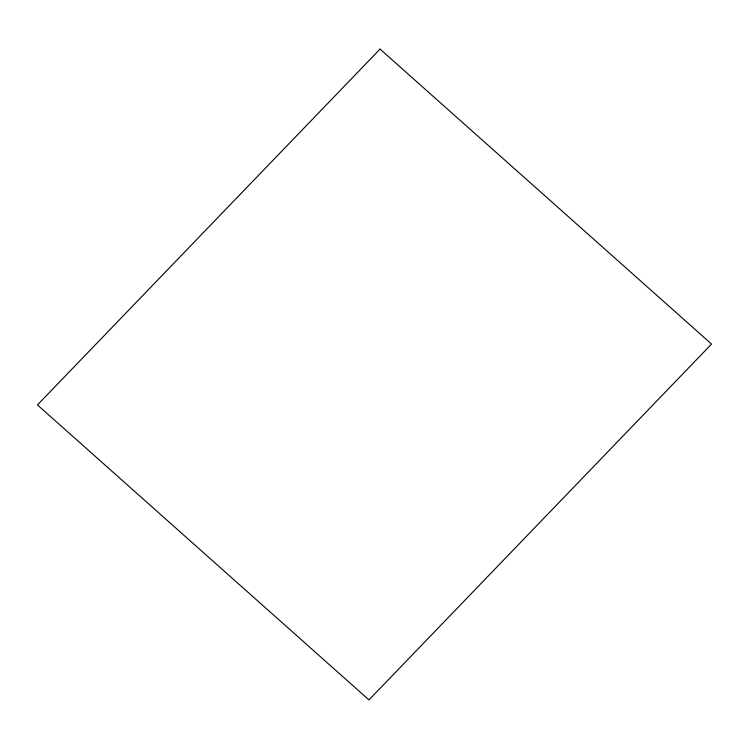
<?xml version="1.0" encoding="UTF-8"?>
<svg xmlns="http://www.w3.org/2000/svg" width="749" height="749" viewBox="0 0 749 749"><rect width="100%" height="100%" fill="white"/><g stroke="black" fill="none" stroke-linecap="round" stroke-linejoin="round"><path stroke-width="1.12" d="M380.043 49.088L37.45 404.928L368.957 699.912L711.55 344.072L380.043 49.088"/></g></svg>
